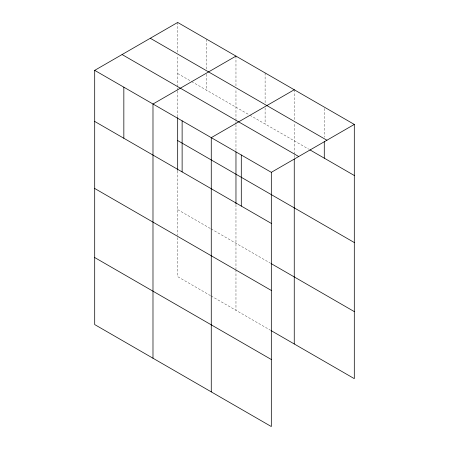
<?xml version="1.0" encoding="UTF-8"?>
<svg xmlns="http://www.w3.org/2000/svg" width="449" height="449" viewBox="0 0 449 449"><rect width="100%" height="100%" fill="white"/><g stroke="black" fill="none" stroke-linecap="round" stroke-linejoin="round"><path stroke-width="0.34" stroke-dasharray="2.25 1.68" d="M177.681 90.984L177.681 116.824M177.681 90.288L177.681 87.493M177.681 86.797L177.681 55.334M235.966 124.637L235.966 151.173M235.966 123.935L235.966 121.146M235.966 120.444L235.966 88.986M294.252 157.588L294.252 154.793M294.252 154.097L294.252 122.639M177.681 73.529L191.038 81.241M191.644 81.589L249.324 114.888M249.93 115.241L308.665 149.152M177.681 209.632L210.463 228.558M211.075 228.911L270.573 263.266M210.463 295.599L177.681 276.668L177.681 236.168M211.075 295.947L270.573 330.301M324.279 108.484L324.279 137.175M294.252 89.749L294.252 119.838M265.106 72.929L265.106 103.012M265.106 107.912L265.106 124.003M235.966 56.103L235.966 86.186M235.966 204.604L235.966 269.119M235.966 269.815L235.966 310.321M206.821 39.276L206.821 69.359M206.821 74.259L206.821 90.35M177.681 22.45L177.681 52.539M177.681 170.951L177.681 235.467"/><path stroke-width="0.67" d="M294.252 158.985L294.252 343.968M94.7 70.358L271.319 172.332L271.319 426.55L94.7 324.576L94.7 70.358L177.681 22.45L354.3 124.424L354.3 378.642L271.179 330.649M235.966 56.103L152.986 104.011L152.986 358.229M294.252 89.749L211.266 137.663L211.266 391.882M271.319 172.332L354.3 124.424M150.297 38.26L326.917 140.234M309.866 149.843L354.3 175.497M122.083 54.548L298.703 156.521M177.681 140.565L354.3 242.539M94.7 121.438L271.319 223.411M271.179 263.614L354.3 311.606M94.7 188.473L271.319 290.447M94.7 257.541L271.319 359.514M324.279 141.373L324.279 158.166M241.293 154.995L241.293 206.074M235.966 151.869L235.966 203.913M182.126 120.837L182.126 171.911M177.681 117.52L177.681 170.261M123.84 87.185L123.84 138.264"/></g></svg>
